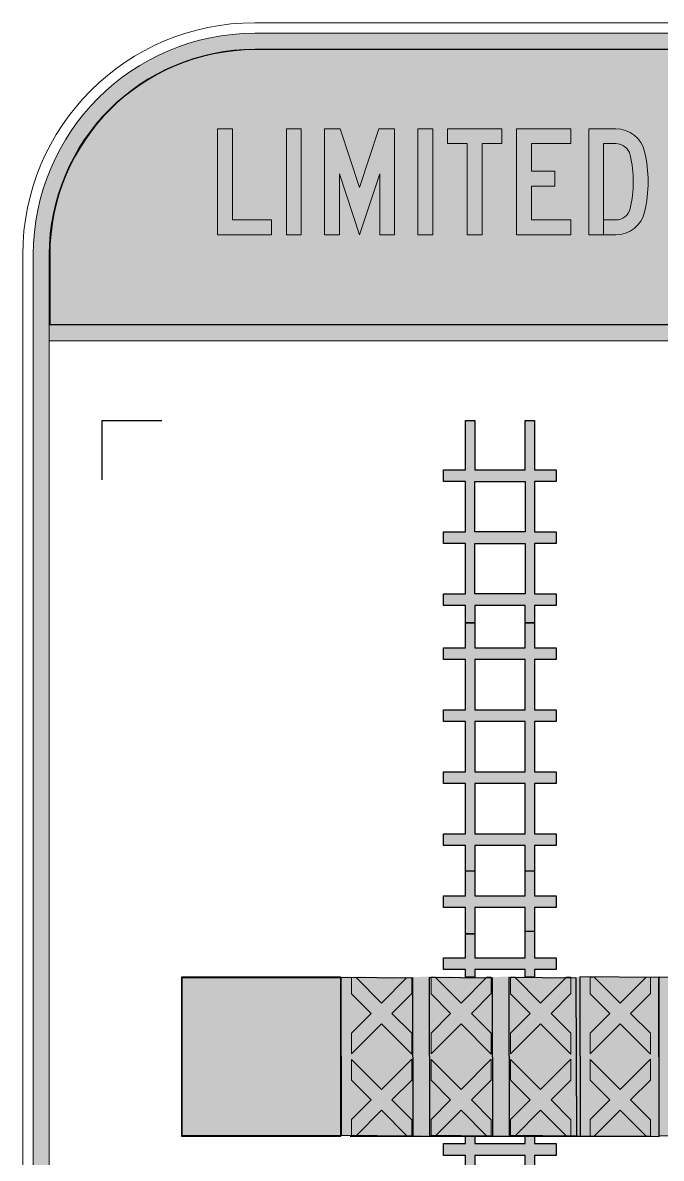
# Model space of a CAD drawing. Header units: millimetres. Extents: x 1 to 237, y 48 to 174.
# Drawn here: x 146.9 to 183, y 109.4 to 173.6 of the extents above; entities that cross this region are included whole.
import ezdxf

# ---------------------------------------------------------------- set-up
doc = ezdxf.new("R2010")
doc.units = ezdxf.units.MM
for name, color, linetype in [('GREY', 8, 'Continuous'), ('hatch bdy', 40, 'Continuous'), ('L18', 4, 'Continuous'), ('L35', 3, 'Continuous')]:
    doc.layers.add(name, color=color, linetype=linetype)
doc.layers.add('GSBWFILL', color=4, linetype='Continuous', lineweight=0)
doc.layers.add('Yellow PANTONE 108C', color=7, linetype='Continuous', lineweight=0, true_color=0xfedb00)

# ---------------------------------------------------------------- blocks, each defined once
blk = doc.blocks.new('*U8')
at = {"layer": 'GSBWFILL', "linetype": 'Continuous'}
blk.add_hatch(color=256, dxfattribs=at).paths.add_polyline_path([(0, 200), (28, 200), (28, 28), (102, 28), (102, 0), (0, 0)])
at = {"layer": 'GSBWFILL'}
blk.add_lwpolyline([(0, 200), (28, 200), (28, 28), (102, 28), (102, 0), (0, 0)], close=True, dxfattribs=at)
blk = doc.blocks.new('*U9')
at = {"layer": 'GSBWFILL', "linetype": 'Continuous'}
blk.add_hatch(color=256, dxfattribs=at).paths.add_polyline_path([(0, 200), (28, 200), (28, 0), (0, 0)])
at = {"layer": 'GSBWFILL'}
blk.add_lwpolyline([(0, 200), (28, 200), (28, 0), (0, 0)], close=True, dxfattribs=at)
blk = doc.blocks.new('*U10')
at = {"layer": 'GSBWFILL', "linetype": 'Continuous'}
blk.add_hatch(color=256, dxfattribs=at).paths.add_polyline_path([(66, -1.917592551338998e-15), (104, 115.1515151515151), (104, 0), (132, 0), (132, 200), (102.5147901482794, 200), (66, 89.34912076278975), (29.48520985172058, 200), (0, 200), (0, 0), (28, 0), (28, 115.1515151515151)])
at = {"layer": 'GSBWFILL'}
blk.add_lwpolyline([(66, -1.917592551338998e-15), (104, 115.1515151515151), (104, 0), (132, 0), (132, 200), (102.5147901482794, 200), (66, 89.34912076278975), (29.48520985172058, 200), (0, 200), (0, 0), (28, 0), (28, 115.1515151515151)], close=True, dxfattribs=at)
blk = doc.blocks.new('*U11')
at = {"layer": 'GSBWFILL', "linetype": 'Continuous'}
blk.add_hatch(color=256, dxfattribs=at).paths.add_polyline_path([(0, 200), (28, 200), (28, 0), (0, 0)])
at = {"layer": 'GSBWFILL'}
blk.add_lwpolyline([(0, 200), (28, 200), (28, 0), (0, 0)], close=True, dxfattribs=at)
blk = doc.blocks.new('*U12')
at = {"layer": 'GSBWFILL', "linetype": 'Continuous'}
blk.add_hatch(color=256, dxfattribs=at).paths.add_polyline_path([(37, 172), (0, 172), (0, 200), (102, 200), (102, 172), (65, 172), (65, 0), (37, 0)])
at = {"layer": 'GSBWFILL'}
blk.add_lwpolyline([(37, 172), (0, 172), (0, 200), (102, 200), (102, 172), (65, 172), (65, 0), (37, 0)], close=True, dxfattribs=at)
blk = doc.blocks.new('*U13')
at = {"layer": 'GSBWFILL', "linetype": 'Continuous'}
blk.add_hatch(color=256, dxfattribs=at).paths.add_polyline_path([(28, 28), (28, 92), (71.81454086025929, 92), (71.81454086025929, 120), (28, 120), (28, 172), (102, 172), (102, 200), (0, 200), (0, 0), (102, 0), (102, 28)])
at = {"layer": 'GSBWFILL'}
blk.add_lwpolyline([(28, 28), (28, 92), (71.81454086025929, 92), (71.81454086025929, 120), (28, 120), (28, 172), (102, 172), (102, 200), (0, 200), (0, 0), (102, 0), (102, 28)], close=True, dxfattribs=at)
blk = doc.blocks.new('*U14')
at = {"layer": 'GSBWFILL', "linetype": 'Continuous'}
blk.add_hatch(color=256, dxfattribs=at).paths.add_polyline_path([(28, 172), (50.94443627691184, 172, -0.3486821690625636), (78.21476728595061, 150.3505154639175, -0.1148991755247306), (78.21476728595064, 49.64948453608244, -0.3486821690625639), (50.94443627691189, 28), (28.00999999999999, 28), (28.00999999999999, 0), (50.9444362769119, 0, 0.3486821690625636), (105.4850982949895, 43.29896907216494, 0.1148991755247306), (105.4850982949895, 156.701030927835, 0.3486821690625638), (50.94443627691184, 200), (0, 200), (0, 0), (28, 0)])
at = {"layer": 'GSBWFILL'}
blk.add_lwpolyline([(28.00999999999999, 28), (28.00999999999999, 0), (50.94443627691186, 0, 0.3486821690625636), (105.4850982949895, 43.29896907216487, 0.1148991755247307), (105.4850982949895, 156.7010309278351, 0.3486821690625634), (50.94443627691186, 200), (0, 200), (0, 0), (28, 0), (28, 172), (50.94443627691186, 172, -0.3486821690625634), (78.21476728595064, 150.3505154639175, -0.1148991755247307), (78.21476728595064, 49.64948453608236, -0.3486821690625636), (50.94443627691186, 28)], format="xyb", close=True, dxfattribs=at)
blk = doc.blocks.new('*U7')
at = {"layer": 'GSBWFILL', "color": 28, "true_color": 0x0a0a0a, "xscale": 0.3, "yscale": 0.3, "zscale": 0.3}
for name, p in [('*U8', (0, 0)), ('*U9', (39, 0)), ('*U10', (60.59999999999854, 0)), ('*U11', (113.3999999999978, 0)), ('*U12', (130.1999999999971, 0)), ('*U13', (169.1999999999971, 0)), ('*U14', (209.9999999999964, 0))]:
    blk.add_blockref(name, p, dxfattribs=at)
blk = doc.blocks.new('*U16')
at = {"layer": 'GSBWFILL', "linetype": 'Continuous'}
blk.add_hatch(color=256, dxfattribs=at).paths.add_polyline_path([(13.57111597374183, 171.2483588621445, 0.1904761904761906), (13.57111597374178, 28.75164113785565, 0.8275027774491402), (112, 47.50000000000006), (112, 53.00000000000004), (84, 53.00000000000002), (84, 47.50000000000006, -0.8275027774491398), (39.61050328227567, 39.04485776805257, -0.1904761904761906), (39.61050328227569, 160.9551422319475, -0.8275027774491434), (84, 152.5), (112, 152.5, 0.8275027774491418)])
at = {"layer": 'GSBWFILL'}
blk.add_lwpolyline([(84, 47.50000000000003, -0.8275027774491405), (39.61050328227566, 39.04485776805259, -0.1904761904761905), (39.61050328227572, 160.9551422319475, -0.8275027774491404), (84, 152.5), (112, 152.5, 0.8275027774491404), (13.57111597374183, 171.2483588621445, 0.1904761904761905), (13.57111597374177, 28.75164113785567, 0.8275027774491405), (112, 47.50000000000003), (112, 53.00000000000004), (84, 53.00000000000001)], format="xyb", close=True, dxfattribs=at)
blk = doc.blocks.new('*U17')
at = {"layer": 'GSBWFILL', "linetype": 'Continuous'}
blk.add_hatch(color=256, dxfattribs=at).paths.add_polyline_path([(0, 200), (28, 200), (28, 28), (102, 28), (102, 0), (0, 0)])
at = {"layer": 'GSBWFILL'}
blk.add_lwpolyline([(0, 200), (28, 200), (28, 28), (102, 28), (102, 0), (0, 0)], close=True, dxfattribs=at)
blk = doc.blocks.new('*U18')
at = {"layer": 'GSBWFILL', "linetype": 'Continuous'}
blk.add_hatch(color=256, dxfattribs=at).paths.add_polyline_path([(28, 28), (28, 92), (71.81454086025929, 92), (71.81454086025929, 120), (28, 120), (28, 172), (102, 172), (102, 200), (0, 200), (0, 0), (102, 0), (102, 28)])
at = {"layer": 'GSBWFILL'}
blk.add_lwpolyline([(28, 28), (28, 92), (71.81454086025929, 92), (71.81454086025929, 120), (28, 120), (28, 172), (102, 172), (102, 200), (0, 200), (0, 0), (102, 0), (102, 28)], close=True, dxfattribs=at)
blk = doc.blocks.new('*U19')
at = {"layer": 'GSBWFILL', "linetype": 'Continuous'}
blk.add_hatch(color=256, dxfattribs=at).paths.add_polyline_path([(64, 140.5530424827055), (78.38826062067636, 82.99999999999999), (64.00999999999999, 82.99999999999999), (64.01, 55), (85.38826062067636, 55), (99.13826062067635, 0), (128, 0), (78, 200), (50, 200), (0, 0), (28.86173937932358, 0), (42.61173937932364, 55), (64, 54.99999999999999), (64, 83), (49.61173937932364, 83)])
at = {"layer": 'GSBWFILL'}
blk.add_lwpolyline([(64, 83), (49.61173937932364, 83), (64, 140.5530424827055), (78.38826062067636, 83), (64.00999999999999, 83), (64.00999999999999, 55), (85.38826062067636, 55), (99.13826062067636, 0), (128, 0), (78, 200), (50, 200), (0, 0), (28.86173937932358, 0), (42.61173937932364, 55), (64, 55)], close=True, dxfattribs=at)
blk = doc.blocks.new('*U20')
at = {"layer": 'GSBWFILL', "linetype": 'Continuous'}
blk.add_hatch(color=256, dxfattribs=at).paths.add_polyline_path([(0, 0), (28, 0), (28, 172), (64.26932219902316, 172, -0.3448814639906144), (82.71400707028076, 157.5600000000001, -0.1217796334961334), (82.71400707028087, 136.4400000000002, -0.3448814639906173), (64.26932219902321, 122), (28.00999999999999, 122), (28.00999999999999, 94.00000000000003), (56.12346429523939, 94.00000000000003), (82.8871924448021, 0), (112, 0), (84, 98.34205404014348, 0.2276138286676567), (109.8956479331868, 129.7200000000001, 0.1217796334961332), (109.8956479331869, 164.2799999999997, 0.3448814639906164), (64.2693221990232, 200), (0, 200)])
at = {"layer": 'GSBWFILL'}
blk.add_lwpolyline([(64.26932219902318, 122, 0.3448814639906154), (82.71400707028084, 136.44, 0.1217796334961341), (82.71400707028079, 157.56, 0.3448814639906151), (64.26932219902318, 172), (28, 172), (28, 0), (0, 0), (0, 200), (64.26932219902318, 200, -0.3448814639906151), (109.8956479331868, 164.28, -0.1217796334961341), (109.8956479331868, 129.7200000000001, -0.2276138286676568), (84, 98.3420540401435), (112, 0), (82.88719244480211, 0), (56.12346429523939, 94.00000000000003), (28.00999999999999, 94.00000000000003), (28.00999999999999, 122)], format="xyb", close=True, dxfattribs=at)
blk = doc.blocks.new('*U21')
at = {"layer": 'GSBWFILL', "linetype": 'Continuous'}
blk.add_hatch(color=256, dxfattribs=at).paths.add_polyline_path([(64, 140.5530424827055), (78.38826062067636, 82.99999999999999), (64.00999999999999, 82.99999999999999), (64.01, 55), (85.38826062067636, 55), (99.13826062067635, 0), (128, 0), (78, 200), (50, 200), (0, 0), (28.86173937932358, 0), (42.61173937932364, 55), (64, 54.99999999999999), (64, 83), (49.61173937932364, 83)])
at = {"layer": 'GSBWFILL'}
blk.add_lwpolyline([(64, 83), (49.61173937932364, 83), (64, 140.5530424827055), (78.38826062067636, 83), (64.00999999999999, 83), (64.00999999999999, 55), (85.38826062067636, 55), (99.13826062067636, 0), (128, 0), (78, 200), (50, 200), (0, 0), (28.86173937932358, 0), (42.61173937932364, 55), (64, 55)], close=True, dxfattribs=at)
blk = doc.blocks.new('*U22')
at = {"layer": 'GSBWFILL', "linetype": 'Continuous'}
blk.add_hatch(color=256, dxfattribs=at).paths.add_polyline_path([(27.99999999999999, 133), (90, 0), (112, 0), (112, 200), (83.99999999999999, 200), (84, 79.1412182153928), (27.65981601018314, 200), (0, 200), (0, 0), (28, 0)])
at = {"layer": 'GSBWFILL'}
blk.add_lwpolyline([(90, 0), (112, 0), (112, 200), (84, 200), (84, 79.14121821539283), (27.65981601018314, 200), (0, 200), (0, 0), (28, 0), (28, 133)], close=True, dxfattribs=at)
blk = doc.blocks.new('*U23')
at = {"layer": 'GSBWFILL', "linetype": 'Continuous'}
blk.add_hatch(color=256, dxfattribs=at).paths.add_polyline_path([(13.57111597374183, 171.2483588621445, 0.1904761904761906), (13.57111597374178, 28.75164113785565, 0.8275027774491402), (112, 47.50000000000006), (112, 53.00000000000004), (84, 53.00000000000002), (84, 47.50000000000006, -0.8275027774491398), (39.61050328227567, 39.04485776805257, -0.1904761904761906), (39.61050328227569, 160.9551422319475, -0.8275027774491434), (84, 152.5), (112, 152.5, 0.8275027774491418)])
at = {"layer": 'GSBWFILL'}
blk.add_lwpolyline([(84, 47.50000000000003, -0.8275027774491405), (39.61050328227566, 39.04485776805259, -0.1904761904761905), (39.61050328227572, 160.9551422319475, -0.8275027774491404), (84, 152.5), (112, 152.5, 0.8275027774491404), (13.57111597374183, 171.2483588621445, 0.1904761904761905), (13.57111597374177, 28.75164113785567, 0.8275027774491405), (112, 47.50000000000003), (112, 53.00000000000004), (84, 53.00000000000001)], format="xyb", close=True, dxfattribs=at)
blk = doc.blocks.new('*U24')
at = {"layer": 'GSBWFILL', "linetype": 'Continuous'}
blk.add_hatch(color=256, dxfattribs=at).paths.add_polyline_path([(28, 28), (28, 92), (71.81454086025929, 92), (71.81454086025929, 120), (28, 120), (28, 172), (102, 172), (102, 200), (0, 200), (0, 0), (102, 0), (102, 28)])
at = {"layer": 'GSBWFILL'}
blk.add_lwpolyline([(28, 28), (28, 92), (71.81454086025929, 92), (71.81454086025929, 120), (28, 120), (28, 172), (102, 172), (102, 200), (0, 200), (0, 0), (102, 0), (102, 28)], close=True, dxfattribs=at)
blk = doc.blocks.new('*U15')
at = {"layer": 'GSBWFILL', "color": 28, "true_color": 0x0a0a0a, "xscale": 0.3, "yscale": 0.3, "zscale": 0.3}
for name, p in [('*U16', (0, 0)), ('*U17', (45.59999999999945, 0)), ('*U18', (84.59999999999945, 0)), ('*U19', (120.5999999999995, 0)), ('*U20', (167.3999999999987, 0)), ('*U21', (206.3999999999987, 0)), ('*U22', (253.199999999998, 0)), ('*U23', (298.7999999999975, 0)), ('*U24', (344.3999999999969, 0))]:
    blk.add_blockref(name, p, dxfattribs=at)
blk = doc.blocks.new('*U6')
at = {"layer": 'GSBWFILL'}
for name, p in [('*U7', (-339.7999999999975, 0)), ('*U15', (-35.20000000000073, 0))]:
    blk.add_blockref(name, p, dxfattribs=at)

msp = doc.modelspace()

# ---------------------------------------------------------------- hatches: boundary and pattern name
h = msp.add_hatch(color=256)
h.dxf.hatch_style = 1
h.paths.add_polyline_path([(182.9221009484391, 110.658329511957), (182.923926223166, 119.6583336130015), (218.9230161463294, 119.6203236534143), (218.9230161463294, 146.6435645023672), (227.9230135858026, 146.6435751577404), (227.9230135858026, 83.64356983005382), (218.9229899038943, 83.64356983005382), (218.9229899038943, 110.6203289811008)])
h = msp.add_hatch(color=256)
h.dxf.hatch_style = 1
h.paths.add_polyline_path([(164.9230135858026, 110.6567509523828), (164.9230135858026, 119.6067509523829), (155.8980135858025, 119.6053887077249), (155.8980135858025, 110.6553887077249)])
at = {"layer": 'GREY'}
h = msp.add_hatch(color=256, dxfattribs=at)
h.dxf.hatch_style = 1
h.paths.add_polyline_path([(169.4954653247557, 110.6637030759693), (169.4704653247558, 119.6381383893527), (164.9105135858025, 119.6625693338886), (164.9355135858025, 110.6881340205052)])
h.paths.add_polyline_path([(165.5216327249854, 119.6115722672304), (165.7855291246976, 119.6105527544067), (167.2218183531431, 118.1741602213784), (168.6375844888358, 119.5906210210818), (168.9299648968821, 119.5894321018873), (168.9303052527064, 118.7036078196326), (167.8113380037978, 117.5846405707234), (168.9303052527064, 116.4656733218153), (168.9303052527064, 115.2866340205052), (167.2218183531431, 116.9951209200686), (165.5218183531431, 115.2951209200686), (165.5218183531431, 116.4741602213781), (166.6322987024882, 117.5846405707233), (165.5218183531431, 118.6951209200685)], flags=16)
h.paths.add_polyline_path([(165.5218183531431, 114.9811471209418), (167.2218183531431, 113.2811471209419), (168.9303052527064, 114.9896340205052), (168.9303052527064, 113.8105947191959), (167.811338003798, 112.6916274702869), (168.9303052527064, 111.5726602213788), (168.9304902335184, 110.6646031443113), (168.6582024072033, 110.6646031443113), (167.2218183531431, 112.1021078196322), (165.8102674752961, 110.6855545829567), (165.5221580616216, 110.6867433096545), (165.5218183531431, 111.5811471209414), (166.6322987024884, 112.6916274702868), (165.5218183531431, 113.8021078196321)], flags=16)
h = msp.add_hatch(color=256, dxfattribs=at)
h.dxf.hatch_style = 1
h.paths.add_polyline_path([(173.993183009072, 110.6636966829294), (173.968183009072, 119.6406938378376), (169.4703984357797, 119.6645795953354), (169.4953984357796, 110.6875824404271)])
h.paths.add_polyline_path([(170.0213675752484, 114.981147120943), (171.7213675752484, 113.281147120943), (173.4298544748117, 114.9896340205064), (173.4298544748117, 113.8105947191971), (172.3108872259032, 112.691627470288), (173.4298544748117, 111.57266022138), (173.4300394776384, 110.6646062944428), (173.185526377202, 110.6646062944428), (171.7213675752484, 112.1021078196332), (170.3033939031675, 110.686746459786), (170.0217073057418, 110.6867464597859), (170.0213675752484, 111.5811471209425), (171.1318479245936, 112.6916274702879), (170.0213675752484, 113.8021078196332)], flags=16)
h.paths.add_polyline_path([(170.0213675752484, 118.6951209200697), (170.0213675752484, 119.6381340205065), (170.2573937761216, 119.6381340205065), (171.7213675752484, 118.1741602213796), (173.1853413743751, 119.6381340205065), (173.4298544748117, 119.6381340205065), (173.4298544748117, 118.7036078196338), (172.3108872259031, 117.5846405707246), (173.4298544748117, 116.4656733218165), (173.4298544748117, 115.2866340205063), (171.7213675752484, 116.9951209200697), (170.0213675752484, 115.2951209200697), (170.0213675752484, 116.4741602213793), (171.1318479245935, 117.5846405707245)], flags=16)
h = msp.add_hatch(color=256, dxfattribs=at)
h.dxf.hatch_style = 1
h.paths.add_polyline_path([(178.467091921231, 110.6340724999101), (178.4420919212311, 119.638762367243), (173.9681161266637, 119.6619453559983), (173.9931161266637, 110.6572554886654)])
h.paths.add_polyline_path([(174.5213675752484, 114.981147120943), (176.2213675752484, 113.281147120943), (177.9298544748117, 114.9896340205064), (177.9298544748117, 113.8105947191971), (176.8108872259032, 112.691627470288), (177.9298544748117, 111.57266022138), (177.9300394776384, 110.6646062944428), (177.685526377202, 110.6646062944428), (176.2213675752484, 112.1021078196332), (174.8033939031675, 110.686746459786), (174.5217073057418, 110.6867464597859), (174.5213675752484, 111.5811471209425), (175.6318479245936, 112.6916274702879), (174.5213675752484, 113.8021078196332)], flags=16)
h.paths.add_polyline_path([(174.5213675752484, 118.6951209200697), (174.5213675752484, 119.6381340205065), (174.7573937761216, 119.6381340205065), (176.2213675752484, 118.1741602213796), (177.6853413743751, 119.6381340205065), (177.9298544748117, 119.6381340205065), (177.9298544748117, 118.7036078196338), (176.8108872259031, 117.5846405707246), (177.9298544748117, 116.4656733218165), (177.9298544748117, 115.2866340205063), (176.2213675752484, 116.9951209200697), (174.5213675752484, 115.2951209200697), (174.5213675752484, 116.4741602213793), (175.6318479245935, 117.5846405707245)], flags=16)
h = msp.add_hatch(color=256, dxfattribs=at)
h.dxf.hatch_style = 1
h.paths.add_polyline_path([(182.9355135858025, 110.6330847282583), (182.9105135858025, 119.6259141793923), (178.4420269828871, 119.6503538616206), (178.4670269828871, 110.6575244104866)])
h.paths.add_polyline_path([(179.0213675752484, 114.981147120943), (180.7213675752484, 113.281147120943), (182.4298544748117, 114.9896340205064), (182.4298544748117, 113.8105947191971), (181.3108872259032, 112.691627470288), (182.4298544748117, 111.57266022138), (182.4300394776384, 110.6646062944428), (182.185526377202, 110.6646062944428), (180.7213675752484, 112.1021078196332), (179.3033939031675, 110.686746459786), (179.0217073057418, 110.6867464597859), (179.0213675752484, 111.5811471209425), (180.1318479245936, 112.6916274702879), (179.0213675752484, 113.8021078196332)], flags=16)
h.paths.add_polyline_path([(179.0213675752484, 118.6951209200697), (179.0213675752484, 119.6381340205065), (179.2573937761216, 119.6381340205065), (180.7213675752484, 118.1741602213796), (182.1853413743751, 119.6381340205065), (182.4298544748117, 119.6381340205065), (182.4298544748117, 118.7036078196338), (181.3108872259031, 117.5846405707246), (182.4298544748117, 116.4656733218165), (182.4298544748117, 115.2866340205063), (180.7213675752484, 116.9951209200697), (179.0213675752484, 115.2951209200697), (179.0213675752484, 116.4741602213793), (180.1318479245935, 117.5846405707245)], flags=16)
at = {"layer": 'GSBWFILL'}
h = msp.add_hatch(color=256, dxfattribs=at)
h.dxf.hatch_style = 1
edge = h.paths.add_edge_path()
edge.add_line((236.3230135858025, 73.64356983005392), (236.3230135858025, 160.5185698300538))
edge.add_arc((223.7980135858026, 160.5185698300538), 12.525, 0, 90)
edge.add_line((223.7980135858026, 173.0435698300538), (160.0480135858025, 173.0435698300538))
edge.add_arc((160.0480135858024, 160.5185698300538), 12.525, 90, 180)
edge.add_line((147.5230135858024, 160.5185698300538), (147.5230135858025, 73.6435698300539))
edge.add_line((147.5230135858025, 73.64356983005392), (148.4230135858025, 73.64356983005392))
edge.add_line((148.4230135858025, 73.64356983005392), (148.4230135858025, 160.5185698300538))
edge.add_arc((160.0480135858025, 160.5185698300538), 11.625, 90, 180, ccw=False)
edge.add_line((160.0480135858025, 172.1435698300538), (223.7980135858026, 172.1435698300538))
edge.add_arc((223.7980135858026, 160.5185698300538), 11.625, 0, 90, ccw=False)
edge.add_line((235.4230135858026, 160.5185698300538), (235.4230135858025, 73.6435698300539))
edge.add_line((235.4230135858025, 73.64356983005392), (236.3230135858025, 73.64356983005392))
h = msp.add_hatch(color=256, dxfattribs=at)
h.dxf.hatch_style = 1
h.paths.add_polyline_path([(148.4230135858025, 156.5435698300538), (235.4230135858026, 156.5435698300538), (235.4230135858026, 155.6435698300538), (148.4230135858025, 155.6435698300538)])
at = {"layer": 'L18'}
h = msp.add_hatch(color=256, dxfattribs=at)
h.dxf.hatch_style = 1
h.paths.add_polyline_path([(172.5059042108025, 151.1435698300538), (172.5059042108025, 148.3416125044651), (175.3401229608025, 148.3416125044652), (175.3401229608025, 151.1435698300538), (175.8713729608025, 151.1435698300538), (175.8713729608025, 148.3416125044651), (177.1105135858026, 148.341612504465), (177.1105135858026, 147.6775500044651), (175.8713729608025, 147.677550004465), (175.8713729608025, 144.8353625044651), (177.1105135858026, 144.835362504465), (177.1105135858026, 144.1713000044651), (175.8713729608025, 144.171300004465), (175.8713729608025, 141.3291125044651), (177.1105135858026, 141.329112504465), (177.1105135858026, 140.6650500044651), (175.8713729608025, 140.665050004465), (175.8713729608025, 139.686788580054), (175.3401229608025, 139.686788580054), (175.3401229608025, 140.6650500044649), (172.5059042108025, 140.665050004465), (172.5059042108025, 139.686788580054), (171.9746542108025, 139.686788580054), (171.9746542108025, 140.6650500044647), (170.7355135858026, 140.6650500044651), (170.7355135858026, 141.329112504465), (171.9746542108025, 141.3291125044651), (171.9746542108025, 144.1713000044648), (170.7355135858026, 144.1713000044651), (170.7355135858026, 144.835362504465), (171.9746542108025, 144.8353625044652), (171.9746542108025, 147.6775500044648), (170.7355135858026, 147.6775500044651), (170.7355135858026, 148.341612504465), (171.9746542108025, 148.3416125044651), (171.9746542108025, 151.1435698300538)])
h.paths.add_polyline_path([(172.505904210802, 147.677550004465), (175.340122960802, 147.6775500044649), (175.340122960802, 144.8353625044652), (172.505904210802, 144.8353625044651)], flags=16)
h.paths.add_polyline_path([(172.5059042108025, 144.171300004465), (175.3401229608025, 144.1713000044649), (175.3401229608025, 141.3291125044652), (172.5059042108025, 141.3291125044651)], flags=16)
h = msp.add_hatch(color=256, dxfattribs=at)
h.dxf.hatch_style = 1
h.paths.add_polyline_path([(175.8713729608025, 127.0832260800538), (177.1105135858026, 127.0832260800539), (177.1105135858026, 127.7472885800539), (175.8713729608025, 127.7472885800539), (175.8713729608025, 130.5894760800538), (177.1105135858026, 130.5894760800539), (177.1105135858026, 131.2535385800539), (175.8713729608025, 131.2535385800539), (175.8713729608025, 134.0957260800539), (177.1105135858026, 134.0957260800539), (177.1105135858026, 134.7597885800539), (175.8713729608025, 134.7597885800539), (175.8713729608025, 137.6017885800539), (177.1105135858026, 137.6017885800539), (177.1105135858026, 138.2657885800539), (175.8713729608025, 138.2657885800539), (175.8713729608025, 139.686788580054), (175.3401229608025, 139.686788580054), (175.3401229608025, 138.2657885800539), (172.5059042108025, 138.2657885800539), (172.5059042108025, 139.686788580054), (171.9746542108025, 139.686788580054), (171.9746542108025, 138.2657885800539), (170.7355135858026, 138.2657885800539), (170.7355135858026, 137.6017885800539), (171.9746542108025, 137.6017885800539), (171.9746542108025, 134.7597885800539), (170.7355135858026, 134.7597885800539), (170.7355135858026, 134.0957260800539), (171.9746542108025, 134.0957260800536), (171.9746542108025, 131.2535385800539), (170.7355135858026, 131.2535385800539), (170.7355135858026, 130.5894760800539), (171.9746542108025, 130.5894760800536), (171.9746542108025, 127.747288580054), (170.7355135858026, 127.7472885800539), (170.7355135858026, 127.0832260800539), (171.9746542108025, 127.0832260800535), (171.9746542108025, 124.2410385800539), (170.7355135858026, 124.2410385800539), (170.7355135858026, 123.5769760800539), (171.9746542108025, 123.5769760800535), (171.9746542108025, 122.0880987894358), (172.5059042108025, 122.0880987894358), (172.5059042108025, 123.5769760800538), (175.3401229608025, 123.5769760800537), (175.3401229608025, 122.2251155640014), (175.8713729608025, 122.2251155640014), (175.8713729608025, 123.5769760800538), (177.1105135858026, 123.5769760800539), (177.1105135858026, 124.2410385800539), (175.8713729608025, 124.2410385800539)])
h.paths.add_polyline_path([(175.3401229608025, 127.0832260800537), (175.3401229608025, 124.241038580054), (172.5059042108025, 124.2410385800539), (172.5059042108025, 127.0832260800538)], flags=16)
h.paths.add_polyline_path([(175.340122960802, 127.747288580054), (172.505904210802, 127.7472885800539), (172.505904210802, 130.5894760800538), (175.340122960802, 130.5894760800537)], flags=16)
h.paths.add_polyline_path([(175.3401229608025, 131.253538580054), (172.5059042108025, 131.2535385800539), (172.5059042108025, 134.0957260800538), (175.3401229608025, 134.0957260800537)], flags=16)
h.paths.add_polyline_path([(175.3401229608025, 134.759788580054), (172.5059042108025, 134.7597885800539), (172.5059042108025, 137.6017885800539), (175.3401229608025, 137.6017885800539)], flags=16)
h = msp.add_hatch(color=256, dxfattribs=at)
h.dxf.hatch_style = 1
h.paths.add_polyline_path([(175.8713729608025, 122.1568835764513), (175.8713729608025, 120.7349760800538), (177.1105135858026, 120.7349760800537), (177.1105135858026, 120.0709135800538), (175.8713729608025, 120.0709135800538), (175.8713729608025, 119.6435698300538), (175.3401229608025, 119.6435698300538), (175.3401229608025, 120.0709135800537), (172.5059042108025, 120.0709135800537), (172.5059042108025, 119.6435698300538), (171.9746542108025, 119.6435698300538), (171.9746542108025, 120.0709135800535), (170.7355135858026, 120.0709135800538), (170.7355135858026, 120.7349760800537), (171.9746542108025, 120.7349760800538), (171.9746542108025, 123.5769760800538), (170.7355135858026, 123.5769760800538), (170.7355135858026, 124.2409760800538), (171.9746542108025, 124.2409760800538), (171.9746542108025, 125.6619760800538), (172.5059042108025, 125.6619760800538), (172.5059042108025, 124.2409760800538), (175.3401229608025, 124.2409760800538), (175.3401229608025, 125.6619760800538), (175.8713729608025, 125.6619760800538), (175.8713729608025, 124.2409760800538), (177.1105135858026, 124.2409760800538), (177.1105135858026, 123.5769760800538), (175.8713729608025, 123.5769760800538)])
h.paths.add_polyline_path([(175.3401229608025, 120.7349760800539), (175.3401229608025, 123.5769760800538), (172.5059042108025, 123.5769760800538), (172.5059042108025, 120.7349760800538)], flags=16)
h = msp.add_hatch(color=256, dxfattribs=at)
h.dxf.hatch_style = 1
h.paths.add_polyline_path([(172.5059042108025, 110.6435698300537), (172.5059042108025, 110.2162260800538), (175.3401229608025, 110.2162260800539), (175.3401229608025, 110.6435698300537), (175.8713729608025, 110.6435698300537), (175.8713729608025, 110.2162260800538), (177.1105135858026, 110.2162260800537), (177.1105135858026, 109.5521635800538), (175.8713729608025, 109.5521635800537), (175.8713729608025, 108.1480987894359), (175.3401229608025, 108.1480987894359), (175.3401229608025, 109.5521635800537), (172.5059042108025, 109.5521635800537), (172.5059042108025, 108.1480987894359), (171.9746542108025, 108.1480987894359), (171.9746542108025, 109.5521635800534), (170.7355135858026, 109.5521635800538), (170.7355135858026, 110.2162260800537), (171.9746542108025, 110.2162260800538), (171.9746542108025, 110.6435698300537)])
at = {"layer": 'Yellow PANTONE 108C'}
h = msp.add_hatch(color=256, dxfattribs=at)
h.dxf.hatch_style = 1
edge = h.paths.add_edge_path()
edge.add_arc((223.7980135858026, 160.5185698300538), 11.60000000000002, 2.807662063636754e-13, 89.99999999999986)
edge.add_line((223.7980135858026, 172.1185698300538), (160.0480135858025, 172.1185698300538))
edge.add_arc((160.0480135858025, 160.5185698300538), 11.60000000000002, 90, 180)
edge.add_line((148.4480135858025, 160.5185698300538), (148.4480135858025, 156.5685698300538))
edge.add_line((148.4480135858025, 156.5685698300538), (235.3980135858026, 156.5685698300538))
edge.add_line((235.3980135858026, 156.5685698300538), (235.3980135858026, 160.5185698300539))
h.paths.add_polyline_path([(157.9430135858029, 167.6435698300537), (158.7830135858029, 167.6435698300537), (158.7830135858029, 162.4835698300537), (161.0030135858029, 162.4835698300537), (161.0030135858029, 161.6435698300537), (157.9430135858029, 161.6435698300537)], flags=16)
h.paths.add_polyline_path([(161.8430135858029, 167.6435698300537), (162.6830135858029, 167.6435698300537), (162.6830135858029, 161.6435698300537), (161.8430135858029, 161.6435698300537)], flags=16)
h.paths.add_polyline_path([(165.9830135858028, 161.6435698300537), (167.1230135858028, 165.0981152845992), (167.1230135858028, 161.6435698300537), (167.9630135858028, 161.6435698300537), (167.9630135858028, 167.6435698300537), (167.0784572902512, 167.6435698300537), (165.9830135858028, 164.3240434529374), (164.8875698813544, 167.6435698300537), (164.0030135858028, 167.6435698300537), (164.0030135858028, 161.6435698300537), (164.8430135858028, 161.6435698300537), (164.8430135858028, 165.0981152845992)], flags=16)
h.paths.add_polyline_path([(169.2830135858027, 167.6435698300537), (170.1230135858027, 167.6435698300537), (170.1230135858027, 161.6435698300537), (169.2830135858027, 161.6435698300537)], flags=16)
h.paths.add_polyline_path([(172.0730135858026, 166.8035698300537), (170.9630135858026, 166.8035698300537), (170.9630135858026, 167.6435698300537), (174.0230135858026, 167.6435698300537), (174.0230135858026, 166.8035698300537), (172.9130135858026, 166.8035698300537), (172.9130135858026, 161.6435698300537), (172.0730135858026, 161.6435698300537)], flags=16)
h.paths.add_polyline_path([(175.7030135858026, 162.4835698300537), (175.7030135858026, 164.4035698300537), (177.0174498116104, 164.4035698300537), (177.0174498116104, 165.2435698300537), (175.7030135858026, 165.2435698300537), (175.7030135858026, 166.8035698300537), (177.9230135858026, 166.8035698300537), (177.9230135858026, 167.6435698300537), (174.8630135858026, 167.6435698300537), (174.8630135858026, 161.6435698300537), (177.9230135858026, 161.6435698300537), (177.9230135858026, 162.4835698300537)], flags=16)
edge = h.paths.add_edge_path(flags=16)
edge.add_line((179.7833135858026, 162.4835698300537), (179.7833135858026, 161.6435698300537))
edge.add_line((179.7833135858026, 161.6435698300537), (180.4713466741099, 161.6435698300537))
edge.add_arc((180.4713466741099, 163.3235698300537), 1.679999999999978, 270, 346.8910101606739)
edge.add_arc((174.8030135858025, 164.6435698300537), 7.500000000000049, 346.8910101606736, 373.1089898393265)
edge.add_arc((180.4713466741099, 165.9635698300538), 1.679999999999994, 13.10898983932615, 90)
edge.add_line((180.4713466741099, 167.6435698300537), (178.9430135858026, 167.6435698300537))
edge.add_line((178.9430135858026, 167.6435698300537), (178.9430135858026, 161.6435698300537))
edge.add_line((178.9430135858026, 161.6435698300537), (179.7830135858026, 161.6435698300537))
edge.add_line((179.7830135858026, 161.6435698300537), (179.7830135858026, 166.8035698300537))
edge.add_line((179.7830135858026, 166.8035698300537), (180.4713466741099, 166.8035698300537))
edge.add_arc((180.47134667411, 165.9635698300537), 0.8400000000000034, 13.108989839327478, 90.00000000000188, ccw=False)
edge.add_arc((174.8030135858025, 164.6435698300537), 6.660000000000021, -13.108989839326512, 13.108989839326398, ccw=False)
edge.add_arc((180.47134667411, 163.3235698300537), 0.8399999999999728, 269.99999999999807, 346.89101016067247, ccw=False)
edge.add_line((180.4713466741099, 162.4835698300537), (179.7833135858026, 162.4835698300537))
edge = h.paths.add_edge_path(flags=16)
edge.add_arc((190.2330135858026, 163.0685698300537), 0.6899999999999977, -158.43140426487514, 0, ccw=False)
edge.add_arc((194.2173885858026, 164.6435698300538), 4.974375000000008, 158.431404264875, 201.5685957351253, ccw=False)
edge.add_arc((190.2330135858026, 166.2185698300537), 0.6900000000000126, 0, 158.431404264873, ccw=False)
edge.add_line((190.9230135858026, 166.2185698300537), (191.7630135858026, 166.2185698300537))
edge.add_arc((190.2330135858026, 166.2185698300537), 1.530000000000001, 0, 158.4314042648741)
edge.add_arc((194.2173885858026, 164.6435698300537), 5.814375000000034, 158.4314042648748, 201.5685957351252)
edge.add_arc((190.2330135858026, 163.0685698300537), 1.530000000000012, 201.5685957351259, 360)
edge.add_line((191.7630135858026, 163.0685698300537), (191.7630135858026, 163.2335698300537))
edge.add_line((191.7630135858026, 163.2335698300537), (190.9230135858026, 163.2335698300537))
edge.add_line((190.9230135858026, 163.2335698300537), (190.9230135858026, 163.0685698300537))
h.paths.add_polyline_path([(192.9630135858025, 167.6435698300537), (193.8030135858025, 167.6435698300537), (193.8030135858025, 162.4835698300537), (196.0230135858025, 162.4835698300537), (196.0230135858025, 161.6435698300537), (192.9630135858025, 161.6435698300537)], flags=16)
h.paths.add_polyline_path([(197.7030135858026, 162.4835698300537), (197.7030135858026, 164.4035698300537), (199.0174498116103, 164.4035698300537), (199.0174498116103, 165.2435698300537), (197.7030135858026, 165.2435698300537), (197.7030135858026, 166.8035698300537), (199.9230135858026, 166.8035698300537), (199.9230135858026, 167.6435698300537), (196.8630135858025, 167.6435698300537), (196.8630135858025, 161.6435698300537), (199.9230135858026, 161.6435698300537), (199.9230135858026, 162.4835698300537)], flags=16)
h.paths.add_polyline_path([(202.3830135858025, 164.1335698300537), (201.9513657671822, 164.1335698300537), (202.3830135858025, 165.8601611045349), (202.8146614044228, 164.1335698300537), (202.3833135858025, 164.1335698300537), (202.3833135858025, 163.2935698300537), (203.0246614044228, 163.2935698300537), (203.4371614044228, 161.6435698300537), (204.3030135858025, 161.6435698300537), (202.8030135858025, 167.6435698300537), (201.9630135858025, 167.6435698300537), (200.4630135858025, 161.6435698300537), (201.3288657671822, 161.6435698300537), (201.7413657671823, 163.2935698300537), (202.3830135858025, 163.2935698300537)], flags=16)
edge = h.paths.add_edge_path(flags=16)
edge.add_arc((207.0710932517732, 165.8735698300537), 0.5699999999999932, 270, 346.1134596373714)
edge.add_arc((206.3430135858025, 166.0535698300537), 1.320000000000005, 346.113459637371, 373.886540362629)
edge.add_arc((207.0710932517732, 166.2335698300537), 0.5699999999999886, 13.88654036262864, 90)
edge.add_line((207.0710932517732, 166.8035698300537), (205.9830135858025, 166.8035698300537))
edge.add_line((205.9830135858025, 166.8035698300537), (205.9830135858025, 161.6435698300537))
edge.add_line((205.9830135858025, 161.6435698300537), (205.1430135858025, 161.6435698300537))
edge.add_line((205.1430135858025, 161.6435698300537), (205.1430135858025, 167.6435698300537))
edge.add_line((205.1430135858025, 167.6435698300537), (207.0710932517732, 167.6435698300537))
edge.add_arc((207.0710932517732, 166.2335698300537), 1.409999999999997, 13.886540362629319, 90, ccw=False)
edge.add_arc((206.3430135858025, 166.0535698300537), 2.159999999999993, -13.886540362628693, 13.886540362629376, ccw=False)
edge.add_arc((207.0710932517731, 165.8735698300537), 1.410000000000025, 294.8220657976938, 346.11345963737216, ccw=False)
edge.add_line((207.6630135858025, 164.593831451258), (208.5030135858025, 161.6435698300537))
edge.add_line((208.5030135858025, 161.6435698300537), (207.6296293591465, 161.6435698300537))
edge.add_line((207.6296293591465, 161.6435698300537), (206.8267175146596, 164.4635698300537))
edge.add_line((206.8267175146596, 164.4635698300537), (205.9833135858025, 164.4635698300537))
edge.add_line((205.9833135858025, 164.4635698300537), (205.9833135858025, 165.3035698300537))
edge.add_line((205.9833135858025, 165.3035698300537), (207.0710932517732, 165.3035698300537))
h.paths.add_polyline_path([(210.9630135858025, 164.1335698300537), (210.5313657671822, 164.1335698300537), (210.9630135858025, 165.8601611045349), (211.3946614044227, 164.1335698300537), (210.9633135858025, 164.1335698300537), (210.9633135858025, 163.2935698300537), (211.6046614044228, 163.2935698300537), (212.0171614044228, 161.6435698300537), (212.8830135858025, 161.6435698300537), (211.3830135858025, 167.6435698300537), (210.5430135858025, 167.6435698300537), (209.0430135858025, 161.6435698300537), (209.9088657671822, 161.6435698300537), (210.3213657671822, 163.2935698300537), (210.9630135858025, 163.2935698300537)], flags=16)
h.paths.add_polyline_path([(216.4230135858024, 161.6435698300537), (217.0830135858024, 161.6435698300537), (217.0830135858024, 167.6435698300537), (216.2430135858024, 167.6435698300537), (216.2430135858024, 164.0178063765155), (214.5528080661079, 167.6435698300537), (213.7230135858024, 167.6435698300537), (213.7230135858024, 161.6435698300537), (214.5630135858024, 161.6435698300537), (214.5630135858024, 165.6335698300537)], flags=16)
edge = h.paths.add_edge_path(flags=16)
edge.add_arc((220.1130135858023, 163.0685698300537), 0.6899999999999977, -158.43140426487514, 0, ccw=False)
edge.add_arc((224.0973885858023, 164.6435698300538), 4.974375000000008, 158.431404264875, 201.5685957351253, ccw=False)
edge.add_arc((220.1130135858023, 166.2185698300537), 0.6900000000000126, 0, 158.431404264873, ccw=False)
edge.add_line((220.8030135858023, 166.2185698300537), (221.6430135858024, 166.2185698300537))
edge.add_arc((220.1130135858023, 166.2185698300537), 1.53000000000003, 0, 158.4314042648737)
edge.add_arc((224.0973885858024, 164.6435698300537), 5.814375000000034, 158.4314042648748, 201.5685957351252)
edge.add_arc((220.1130135858023, 163.0685698300537), 1.529999999999985, 201.5685957351263, 360)
edge.add_line((221.6430135858024, 163.0685698300537), (221.6430135858024, 163.2335698300537))
edge.add_line((221.6430135858024, 163.2335698300537), (220.8030135858023, 163.2335698300537))
edge.add_line((220.8030135858023, 163.2335698300537), (220.8030135858023, 163.0685698300537))
h.paths.add_polyline_path([(223.6830135858023, 162.4835698300537), (223.6830135858023, 164.4035698300537), (224.9974498116101, 164.4035698300537), (224.9974498116101, 165.2435698300537), (223.6830135858023, 165.2435698300537), (223.6830135858023, 166.8035698300537), (225.9030135858023, 166.8035698300537), (225.9030135858023, 167.6435698300537), (222.8430135858023, 167.6435698300537), (222.8430135858023, 161.6435698300537), (225.9030135858023, 161.6435698300537), (225.9030135858023, 162.4835698300537)], flags=16)
h = msp.add_hatch(color=256, dxfattribs=at)
h.dxf.hatch_style = 1
h.paths.add_polyline_path([(165.5216327249854, 119.6115722672304), (165.7854250930847, 119.6105534814369), (167.2218183531431, 118.1741602213784), (168.6382743318436, 119.5906162000791), (168.9299648968821, 119.5894321018873), (168.9303052527064, 118.7036078196326), (167.8113380037978, 117.5846405707234), (168.9303052527064, 116.4656733218153), (168.9303052527064, 115.2866340205052), (167.2218183531431, 116.9951209200686), (165.5218183531431, 115.2951209200686), (165.5218183531431, 116.4741602213781), (166.6322987024882, 117.5846405707233), (165.5218183531431, 118.6951209200685)])
h = msp.add_hatch(color=256, dxfattribs=at)
h.dxf.hatch_style = 1
h.paths.add_polyline_path([(170.0213675752484, 118.6951209200697), (170.0213675752484, 119.6381340205065), (170.2573937761216, 119.6381340205065), (171.7213675752484, 118.1741602213796), (173.1853413743751, 119.6381340205065), (173.4298544748117, 119.6381340205065), (173.4298544748117, 118.7036078196338), (172.3108872259031, 117.5846405707246), (173.4298544748117, 116.4656733218165), (173.4298544748117, 115.2866340205063), (171.7213675752484, 116.9951209200697), (170.0213675752484, 115.2951209200697), (170.0213675752484, 116.4741602213793), (171.1318479245935, 117.5846405707245)])
h = msp.add_hatch(color=256, dxfattribs=at)
h.dxf.hatch_style = 1
h.paths.add_polyline_path([(174.5213675752484, 118.6951209200697), (174.5213675752484, 119.6381340205065), (174.7573937761216, 119.6381340205065), (176.2213675752484, 118.1741602213796), (177.6853413743751, 119.6381340205065), (177.9298544748117, 119.6381340205065), (177.9298544748117, 118.7036078196338), (176.8108872259031, 117.5846405707246), (177.9298544748117, 116.4656733218165), (177.9298544748117, 115.2866340205063), (176.2213675752484, 116.9951209200697), (174.5213675752484, 115.2951209200697), (174.5213675752484, 116.4741602213793), (175.6318479245935, 117.5846405707245)])
h = msp.add_hatch(color=256, dxfattribs=at)
h.dxf.hatch_style = 1
h.paths.add_polyline_path([(179.0213675752484, 118.6951209200697), (179.0213675752484, 119.6381340205065), (179.2573937761216, 119.6381340205065), (180.7213675752484, 118.1741602213796), (182.1853413743751, 119.6381340205065), (182.4298544748117, 119.6381340205065), (182.4298544748117, 118.7036078196338), (181.3108872259031, 117.5846405707246), (182.4298544748117, 116.4656733218165), (182.4298544748117, 115.2866340205063), (180.7213675752484, 116.9951209200697), (179.0213675752484, 115.2951209200697), (179.0213675752484, 116.4741602213793), (180.1318479245935, 117.5846405707245)])
h = msp.add_hatch(color=256, dxfattribs=at)
h.dxf.hatch_style = 1
h.paths.add_polyline_path([(165.5218183531431, 114.9811471209418), (167.2218183531431, 113.2811471209419), (168.9303052527064, 114.9896340205052), (168.9303052527064, 113.8105947191959), (167.811338003798, 112.6916274702869), (168.9303052527064, 111.5726602213788), (168.9304902335184, 110.6646031443113), (168.6582750348559, 110.6656511379191), (167.2218183531431, 112.1021078196322), (165.8052998330868, 110.6855892995758), (165.5221580616216, 110.6867433096545), (165.5218183531431, 111.5811471209414), (166.6322987024884, 112.6916274702868), (165.5218183531431, 113.8021078196321)])
h = msp.add_hatch(color=256, dxfattribs=at)
h.dxf.hatch_style = 1
h.paths.add_polyline_path([(170.0213675752484, 114.981147120943), (171.7213675752484, 113.281147120943), (173.4298544748117, 114.9896340205064), (173.4298544748117, 113.8105947191971), (172.3108872259032, 112.691627470288), (173.4298544748117, 111.57266022138), (173.4298544748117, 110.6381340205064), (173.1853413743752, 110.6381340205064), (171.7213675752484, 112.1021078196332), (170.2573937761215, 110.6381340205064), (170.0213675752484, 110.6381340205064), (170.0213675752484, 111.5811471209425), (171.1318479245936, 112.6916274702879), (170.0213675752484, 113.8021078196332)])
h = msp.add_hatch(color=256, dxfattribs=at)
h.dxf.hatch_style = 1
h.paths.add_polyline_path([(174.5213675752484, 114.981147120943), (176.2213675752484, 113.281147120943), (177.9298544748117, 114.9896340205064), (177.9298544748117, 113.8105947191971), (176.8108872259032, 112.691627470288), (177.9298544748117, 111.57266022138), (177.9298544748117, 110.6381340205064), (177.6853413743752, 110.6381340205064), (176.2213675752484, 112.1021078196332), (174.7573937761215, 110.6381340205064), (174.5213675752484, 110.6381340205064), (174.5213675752484, 111.5811471209425), (175.6318479245936, 112.6916274702879), (174.5213675752484, 113.8021078196332)])
h = msp.add_hatch(color=256, dxfattribs=at)
h.dxf.hatch_style = 1
h.paths.add_polyline_path([(179.0213675752484, 114.981147120943), (180.7213675752484, 113.281147120943), (182.4298544748117, 114.9896340205064), (182.4298544748117, 113.8105947191971), (181.3108872259032, 112.691627470288), (182.4298544748117, 111.57266022138), (182.4298544748117, 110.6381340205064), (182.1853413743752, 110.6381340205064), (180.7213675752484, 112.1021078196332), (179.2573937761215, 110.6381340205064), (179.0213675752484, 110.6381340205064), (179.0213675752484, 111.5811471209425), (180.1318479245936, 112.6916274702879), (179.0213675752484, 113.8021078196332)])

# ---------------------------------------------------------------- linework, layer by layer
msp.add_lwpolyline([(164.9230135858026, 110.6810698300538), (164.9230135858026, 119.6310698300539), (155.9230135858025, 119.6310698300539), (155.9230135858025, 110.6810698300538)], close=True)
at = {"layer": 'GREY'}
msp.add_line((165.4484375977481, 110.6381340205064), (182.4951671635915, 110.6381340205064), dxfattribs=at)
msp.add_lwpolyline([(151.4230135858025, 147.7685698300538), (151.4230135858025, 151.1435698300538), (154.7980135858026, 151.1435698300538)], dxfattribs=at)
for points in [[(169.0184523513709, 110.6631340205052), (168.9934523513708, 119.5881340205053), (164.9105135858025, 119.6131340205053), (164.9355135858025, 110.6881340205052)], [(173.5184523513709, 110.6631340205064), (173.4934523513708, 119.5881340205065), (169.9161726967934, 119.6131340205065), (169.9411726967934, 110.6881340205064)], [(178.2670604273753, 110.6631340205064), (178.2420604273753, 119.5881340205065), (174.4161726967934, 119.6131340205065), (174.4411726967934, 110.6881340205064)], [(182.9355135858025, 110.6266281497798), (182.9105135858025, 119.6259141793923), (178.4420269828871, 119.6503538616206), (178.4670269828871, 110.6510678320081)]]:
    msp.add_lwpolyline(points, close=True, dxfattribs=at)
at = {"layer": 'GSBWFILL'}
msp.add_lwpolyline([(236.9230135858026, 73.64356983005392), (236.9230135858026, 160.5185698300538, 0.414213562373095), (223.7980135858026, 173.6435698300538), (160.0480135858024, 173.6435698300538, 0.414213562373095), (146.9230135858024, 160.5185698300538), (146.9230135858025, 73.64356983005392)], format="xyb", dxfattribs=at)
at = {"layer": 'GSBWFILL', "linetype": 'Continuous', "transparency": 33554687}
msp.add_lwpolyline([(236.3230135858025, 73.64356983005392), (236.3230135858025, 160.5185698300538, 0.414213562373095), (223.7980135858026, 173.0435698300538), (160.0480135858024, 173.0435698300538, 0.414213562373095), (147.5230135858024, 160.5185698300538), (147.5230135858025, 73.64356983005392), (148.4230135858025, 73.64356983005392), (148.4230135858024, 160.5185698300538, -0.4142135623730951), (160.0480135858025, 172.1435698300538), (223.7980135858026, 172.1435698300538, -0.414213562373095), (235.4230135858026, 160.5185698300538), (235.4230135858025, 73.64356983005392)], format="xyb", close=True, dxfattribs=at).dxf.unprotected_set("ltscale", 0)
at = {"layer": 'GSBWFILL'}
msp.add_lwpolyline([(148.4230135858025, 156.5435698300538), (235.4230135858026, 156.5435698300538), (235.4230135858026, 155.6435698300538), (148.4230135858025, 155.6435698300538)], close=True, dxfattribs=at)
at = {"layer": 'hatch bdy'}
msp.add_lwpolyline([(235.3980135858026, 160.5185698300539, 0.4142135623730935), (223.7980135858026, 172.1185698300538), (160.0480135858025, 172.1185698300538, 0.414213562373095), (148.4480135858025, 160.5185698300538), (148.4480135858025, 156.5685698300538), (235.3980135858026, 156.5685698300538)], format="xyb", close=True, dxfattribs=at)
at = {"layer": 'L18'}
for p, q in [((171.9746542108025, 122.0880987894358), (172.5059042108025, 122.0880987894358)), ((172.5502031490827, 110.6381340205064), (172.0189531490827, 110.6381340205064))]:
    msp.add_line(p, q, dxfattribs=at)
for points in [[(172.5059042108025, 151.1435698300538), (172.5059042108025, 148.3416125044651), (175.3401229608025, 148.3416125044652), (175.3401229608025, 151.1435698300538), (175.8713729608025, 151.1435698300538), (175.8713729608025, 148.3416125044651), (177.1105135858026, 148.341612504465), (177.1105135858026, 147.6775500044651), (175.8713729608025, 147.677550004465), (175.8713729608025, 144.8353625044651), (177.1105135858026, 144.835362504465), (177.1105135858026, 144.1713000044651), (175.8713729608025, 144.171300004465), (175.8713729608025, 141.3291125044651), (177.1105135858026, 141.329112504465), (177.1105135858026, 140.6650500044651), (175.8713729608025, 140.665050004465), (175.8713729608025, 139.686788580054), (175.3401229608025, 139.686788580054), (175.3401229608025, 140.6650500044649), (172.5059042108025, 140.665050004465), (172.5059042108025, 139.686788580054), (171.9746542108025, 139.686788580054), (171.9746542108025, 140.6650500044647), (170.7355135858026, 140.6650500044651), (170.7355135858026, 141.329112504465), (171.9746542108025, 141.3291125044651), (171.9746542108025, 144.1713000044648), (170.7355135858026, 144.1713000044651), (170.7355135858026, 144.835362504465), (171.9746542108025, 144.8353625044652), (171.9746542108025, 147.6775500044648), (170.7355135858026, 147.6775500044651), (170.7355135858026, 148.341612504465), (171.9746542108025, 148.3416125044651), (171.9746542108025, 151.1435698300538)], [(172.505904210802, 147.677550004465), (175.340122960802, 147.6775500044649), (175.340122960802, 144.8353625044652), (172.505904210802, 144.8353625044651)], [(172.5059042108025, 144.171300004465), (175.3401229608025, 144.1713000044649), (175.3401229608025, 141.3291125044652), (172.5059042108025, 141.3291125044651)], [(175.8713729608025, 139.686788580054), (175.8713729608025, 138.2657885800539), (177.1105135858026, 138.2657885800539), (177.1105135858026, 137.6017885800539), (175.8713729608025, 137.6017885800539), (175.8713729608025, 134.7597885800539), (177.1105135858026, 134.7597885800539), (177.1105135858026, 134.0957260800539), (175.8713729608025, 134.0957260800539), (175.8713729608025, 131.2535385800539), (177.1105135858026, 131.2535385800539), (177.1105135858026, 130.5894760800539), (175.8713729608025, 130.5894760800538), (175.8713729608025, 127.7472885800539), (177.1105135858026, 127.7472885800539), (177.1105135858026, 127.0832260800539), (175.8713729608025, 127.0832260800538), (175.8713729608025, 124.2410385800539), (177.1105135858026, 124.2410385800539), (177.1105135858026, 123.5769760800539), (175.8713729608025, 123.5769760800538), (175.8713729608025, 122.2251155640014), (175.3401229608025, 122.2251155640014), (175.3401229608025, 123.5769760800537), (172.5059042108025, 123.5769760800538), (172.5059042108025, 122.0880987894358), (171.9746542108025, 122.0880987894358), (171.9746542108025, 123.5769760800535), (170.7355135858026, 123.5769760800539), (170.7355135858026, 124.2410385800539), (171.9746542108025, 124.2410385800539), (171.9746542108025, 127.0832260800535), (170.7355135858026, 127.0832260800539), (170.7355135858026, 127.7472885800539), (171.9746542108025, 127.747288580054), (171.9746542108025, 130.5894760800536), (170.7355135858026, 130.5894760800539), (170.7355135858026, 131.2535385800539), (171.9746542108025, 131.2535385800539), (171.9746542108025, 134.0957260800536), (170.7355135858026, 134.0957260800539), (170.7355135858026, 134.7597885800539), (171.9746542108025, 134.7597885800539), (171.9746542108025, 137.6017885800539), (170.7355135858026, 137.6017885800539), (170.7355135858026, 138.2657885800539), (171.9746542108025, 138.2657885800539), (171.9746542108025, 139.686788580054), (172.5059042108025, 139.686788580054), (172.5059042108025, 138.2657885800539), (175.3401229608025, 138.2657885800539), (175.3401229608025, 139.686788580054), (175.8713729608025, 139.686788580054)], [(175.3401229608025, 134.759788580054), (175.3401229608025, 137.6017885800539), (172.5059042108025, 137.6017885800539), (172.5059042108025, 134.7597885800539), (175.3401229608025, 134.759788580054)], [(175.3401229608025, 131.253538580054), (175.3401229608025, 134.0957260800537), (172.5059042108025, 134.0957260800538), (172.5059042108025, 131.2535385800539), (175.3401229608025, 131.253538580054)], [(175.340122960802, 127.747288580054), (175.340122960802, 130.5894760800537), (172.505904210802, 130.5894760800538), (172.505904210802, 127.7472885800539), (175.340122960802, 127.747288580054)], [(175.3401229608025, 127.0832260800537), (172.5059042108025, 127.0832260800538), (172.5059042108025, 124.2410385800539), (175.3401229608025, 124.241038580054), (175.3401229608025, 127.0832260800537)], [(175.3401229608025, 120.7349760800539), (175.3401229608025, 123.5769760800538), (172.5059042108025, 123.5769760800538), (172.5059042108025, 120.7349760800538)], [(172.5059042108025, 110.6435698300537), (172.5059042108025, 110.2162260800538), (175.3401229608025, 110.2162260800539), (175.3401229608025, 110.6435698300537), (175.8713729608025, 110.6435698300537), (175.8713729608025, 110.2162260800538), (177.1105135858026, 110.2162260800537), (177.1105135858026, 109.5521635800538), (175.8713729608025, 109.5521635800537), (175.8713729608025, 108.1480987894359), (175.3401229608025, 108.1480987894359), (175.3401229608025, 109.5521635800537), (172.5059042108025, 109.5521635800537), (172.5059042108025, 108.1480987894359), (171.9746542108025, 108.1480987894359), (171.9746542108025, 109.5521635800534), (170.7355135858026, 109.5521635800538), (170.7355135858026, 110.2162260800537), (171.9746542108025, 110.2162260800538), (171.9746542108025, 110.6435698300537)]]:
    msp.add_lwpolyline(points, close=True, dxfattribs=at)
msp.add_lwpolyline([(175.8713729608025, 122.1568835764513), (175.8713729608025, 120.7349760800538), (177.1105135858026, 120.7349760800537), (177.1105135858026, 120.0709135800538), (175.8713729608025, 120.0709135800538), (175.8713729608025, 119.6435698300538), (175.3401229608025, 119.6435698300538), (175.3401229608025, 120.0709135800537), (172.5059042108025, 120.0709135800537), (172.5059042108025, 119.6435698300538), (171.9746542108025, 119.6435698300538), (171.9746542108025, 120.0709135800535), (170.7355135858026, 120.0709135800538), (170.7355135858026, 120.7349760800537), (171.9746542108025, 120.7349760800538), (171.9746542108025, 123.5769760800538), (170.7355135858026, 123.5769760800538), (170.7355135858026, 124.2409760800538), (171.9746542108025, 124.2409760800538), (171.9746542108025, 125.6619760800538), (172.5059042108025, 125.6619760800538), (172.5059042108025, 124.2409760800538), (175.3401229608025, 124.2409760800538), (175.3401229608025, 125.6619760800538), (175.8713729608025, 125.6619760800538), (175.8713729608025, 124.2409760800538), (177.1105135858026, 124.2409760800538), (177.1105135858026, 123.5769760800538), (175.8713729608025, 123.5769760800538), (175.8713729608025, 122.1568835764513)], dxfattribs=at)
at = {"layer": 'L35'}
for points in [[(182.9221009484391, 110.658329511957), (182.923926223166, 119.6583336130015), (218.9230161463294, 119.6203236534143), (218.9230161463294, 146.6435645023672), (227.9230135858026, 146.6435751577404), (227.9230135858026, 83.64356983005382), (218.9229899038943, 83.64356983005382), (218.9229899038943, 110.6203289811008)], [(164.9230135858026, 119.6310698300539), (164.9230135858026, 119.6310698300539), (164.9230135858026, 119.6310698300539), (164.9230135858026, 119.6310698300539), (155.8980135858025, 119.6310698300539), (155.8980135858025, 110.6310698300538), (164.9230135858026, 110.6310698300538), (164.9230135858026, 110.6310698300538)], [(164.9230135858026, 110.6567509523828), (164.9230135858026, 119.6067509523829), (155.8980135858025, 119.6053887077249), (155.8980135858025, 110.6553887077249)]]:
    msp.add_lwpolyline(points, close=True, dxfattribs=at)
at = {"layer": 'Yellow PANTONE 108C'}
for points in [[(165.5216327249854, 119.6115722672304), (165.7855291246976, 119.6105527544067), (167.2218183531431, 118.1741602213784), (168.6375844888358, 119.5906210210818), (168.9299648968821, 119.5894321018873), (168.9303052527064, 118.7036078196326), (167.8113380037978, 117.5846405707234), (168.9303052527064, 116.4656733218153), (168.9303052527064, 115.2866340205052), (167.2218183531431, 116.9951209200686), (165.5218183531431, 115.2951209200686), (165.5218183531431, 116.4741602213781), (166.6322987024882, 117.5846405707233), (165.5218183531431, 118.6951209200685)], [(170.0213675752484, 118.6951209200697), (170.0213675752484, 119.6381340205065), (170.2573937761216, 119.6381340205065), (171.7213675752484, 118.1741602213796), (173.1853413743751, 119.6381340205065), (173.4298544748117, 119.6381340205065), (173.4298544748117, 118.7036078196338), (172.3108872259031, 117.5846405707246), (173.4298544748117, 116.4656733218165), (173.4298544748117, 115.2866340205063), (171.7213675752484, 116.9951209200697), (170.0213675752484, 115.2951209200697), (170.0213675752484, 116.4741602213793), (171.1318479245935, 117.5846405707245)], [(174.5213675752484, 118.6951209200697), (174.5213675752484, 119.6381340205065), (174.7573937761216, 119.6381340205065), (176.2213675752484, 118.1741602213796), (177.6853413743751, 119.6381340205065), (177.9298544748117, 119.6381340205065), (177.9298544748117, 118.7036078196338), (176.8108872259031, 117.5846405707246), (177.9298544748117, 116.4656733218165), (177.9298544748117, 115.2866340205063), (176.2213675752484, 116.9951209200697), (174.5213675752484, 115.2951209200697), (174.5213675752484, 116.4741602213793), (175.6318479245935, 117.5846405707245)], [(179.0213675752484, 118.6951209200697), (179.0213675752484, 119.6381340205065), (179.2573937761216, 119.6381340205065), (180.7213675752484, 118.1741602213796), (182.1853413743751, 119.6381340205065), (182.4298544748117, 119.6381340205065), (182.4298544748117, 118.7036078196338), (181.3108872259031, 117.5846405707246), (182.4298544748117, 116.4656733218165), (182.4298544748117, 115.2866340205063), (180.7213675752484, 116.9951209200697), (179.0213675752484, 115.2951209200697), (179.0213675752484, 116.4741602213793), (180.1318479245935, 117.5846405707245)]]:
    msp.add_lwpolyline(points, close=True, dxfattribs=at)
at = {"layer": 'Yellow PANTONE 108C', "linetype": 'ByBlock'}
for points in [[(165.5218183531431, 114.9811471209418), (167.2218183531431, 113.2811471209419), (168.9303052527064, 114.9896340205052), (168.9303052527064, 113.8105947191959), (167.811338003798, 112.6916274702869), (168.9303052527064, 111.5726602213788), (168.9304902335184, 110.6646031443113), (168.6582024072033, 110.6646031443113), (167.2218183531431, 112.1021078196322), (165.8102674752961, 110.6855545829567), (165.5221580616216, 110.6867433096545), (165.5218183531431, 111.5811471209414), (166.6322987024884, 112.6916274702868), (165.5218183531431, 113.8021078196321)], [(170.0213675752484, 114.981147120943), (171.7213675752484, 113.281147120943), (173.4298544748117, 114.9896340205064), (173.4298544748117, 113.8105947191971), (172.3108872259032, 112.691627470288), (173.4298544748117, 111.57266022138), (173.4298544748117, 110.6381340205064), (173.1853413743752, 110.6381340205064), (171.7213675752484, 112.1021078196332), (170.2573937761215, 110.6381340205064), (170.0213675752484, 110.6381340205064), (170.0213675752484, 111.5811471209425), (171.1318479245936, 112.6916274702879), (170.0213675752484, 113.8021078196332)], [(174.5213675752484, 114.981147120943), (176.2213675752484, 113.281147120943), (177.9298544748117, 114.9896340205064), (177.9298544748117, 113.8105947191971), (176.8108872259032, 112.691627470288), (177.9298544748117, 111.57266022138), (177.9298544748117, 110.6381340205064), (177.6853413743752, 110.6381340205064), (176.2213675752484, 112.1021078196332), (174.7573937761215, 110.6381340205064), (174.5213675752484, 110.6381340205064), (174.5213675752484, 111.5811471209425), (175.6318479245936, 112.6916274702879), (174.5213675752484, 113.8021078196332)], [(179.0213675752484, 114.981147120943), (180.7213675752484, 113.281147120943), (182.4298544748117, 114.9896340205064), (182.4298544748117, 113.8105947191971), (181.3108872259032, 112.691627470288), (182.4298544748117, 111.57266022138), (182.4298544748117, 110.6381340205064), (182.1853413743752, 110.6381340205064), (180.7213675752484, 112.1021078196332), (179.2573937761215, 110.6381340205064), (179.0213675752484, 110.6381340205064), (179.0213675752484, 111.5811471209425), (180.1318479245936, 112.6916274702879), (179.0213675752484, 113.8021078196332)]]:
    msp.add_lwpolyline(points, close=True, dxfattribs=at)

# ---------------------------------------------------------------- block references
at = {"layer": 'GSBWFILL', "xscale": 0.1, "yscale": 0.1, "zscale": 0.1}
msp.add_blockref('*U6', (191.9230135858027, 161.6435698300537), dxfattribs=at)

doc.saveas('drawing.dxf')
